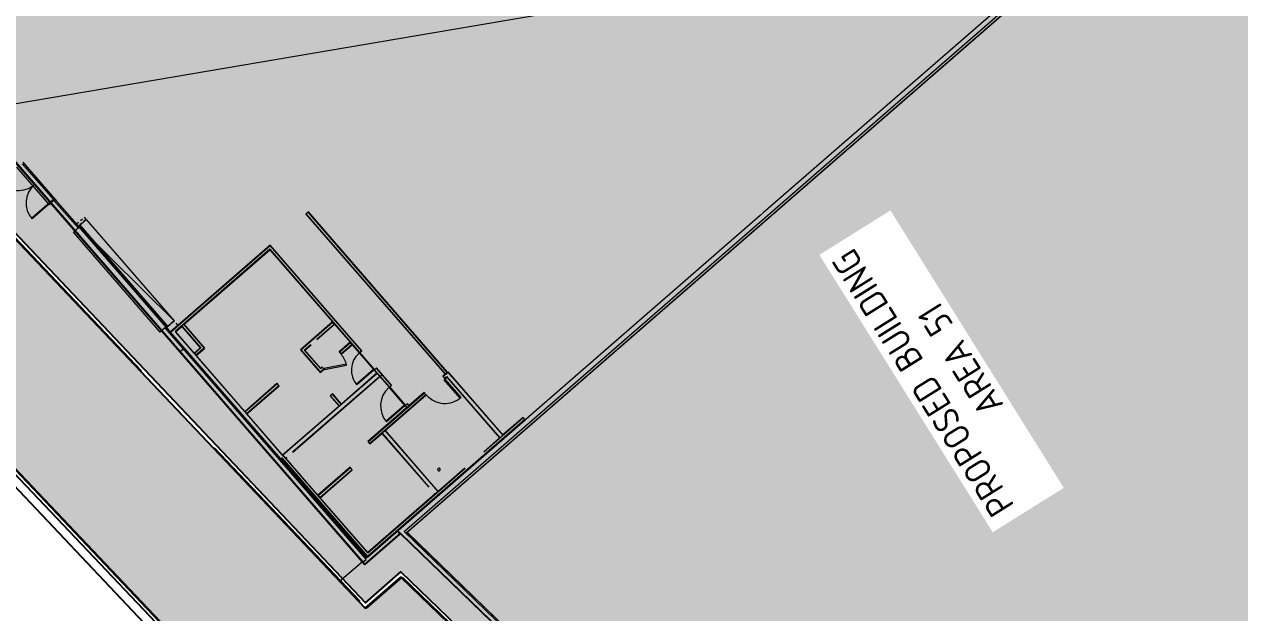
# Model space of a CAD drawing. Header units: metres. Extents: x 3 to 509016, y 4 to 6969473.
# Drawn here: x 507782.78 to 507828.73, y 6967159.34 to 6967181.57 of the extents above; entities that cross this region are included whole.
import ezdxf

# ---------------------------------------------------------------- set-up
doc = ezdxf.new("R2010")
doc.units = ezdxf.units.M
for name, pattern in [('Dash Small', [0.9, 0.3, -0.15, 0.3, -0.15]), ('ISO-DASHED', [12, 8, -4]), ('ISO-DATUM', [30, 25, -5])]:
    doc.linetypes.add(name, pattern=pattern)
doc.layers.add('_PROP-BDY', color=6, linetype='Continuous', plot=False)
doc.layers.add('A-DOOR', color=252, linetype='Continuous', lineweight=5, plot=False)
for name, color, linetype, lineweight in [('A-DOOR-FRAM', 252, 'Continuous', 5), ('A-FLOR', 252, 'Continuous', 5), ('A-WALL', 252, 'Continuous', 5), ('A-WALL-FNSH', 252, 'Continuous', 5), ('D_UG_PIPES', 252, 'EXIST_SWD', 0)]:
    doc.layers.add(name, color=color, linetype=linetype, lineweight=lineweight)
for name, color, linetype in [('C_ANNO_TEXT 5', 4, 'Continuous'), ('CIV_BUILDING FOOTPRINT', 252, 'ISO-DATUM'), ('HATCH_PAVEMENT_CARPARK', 254, 'Continuous'), ('KRB_BACK', 252, 'Continuous'), ('KRB_INV BARRIER [TYPE 1]', 2, 'ISO-DASHED'), ('KRB_LIP', 252, 'Continuous'), ('STRINGS LIP', 60, 'Continuous'), ('XREF', 7, 'Continuous')]:
    doc.layers.add(name, color=color, linetype=linetype)
doc.layers.add('C_HATCH_PR_BUILDING', color=7, linetype='Continuous', true_color=0xffffff)
doc.layers.add('HATCH_PAVEMENT_FOOTPATH', color=7, linetype='Continuous', true_color=0xffe8a3)
doc.styles.add('ISOCP', font='isocp.shx')
doc.styles.get("Standard").update_dxf_attribs({"font": 'ARIALN.TTF'})
doc.linetypes.add('EXIST_SWD', pattern='A,5,-2.5,5,-2,["SWD",Standard,S=2.5,R=0,X=0,Y=-1.25],-8,5,-2.5,5,-2.5', length=37.5)

# ---------------------------------------------------------------- blocks, each defined once
blk = doc.blocks.new('XD_HATCH')
at = {"layer": 'C_HATCH_PR_BUILDING'}
h = blk.add_hatch(color=256, dxfattribs=at)
h.dxf.hatch_style = 1
h.paths.add_polyline_path([(507766.711, 6967255.442), (507736.522, 6967229.203), (507736.707, 6967228.989), (507736.687, 6967228.971), (507782.566, 6967176.226), (507795.661, 6967161.161), (507797.004, 6967162.328), (507817.315, 6967142.708), (507816.19, 6967141.318), (507902.111, 6967071.732), (507911.801, 6967083.72), (507919.918, 6967093.76), (507927.265, 6967102.833), (507888.211, 6967134.462), (507891.102, 6967138.268), (507841.624, 6967217.742), (507824.766, 6967203.095), (507829.311, 6967190.607), (507825.752, 6967187.514), (507795.494, 6967222.404)])
at = {"layer": 'HATCH_PAVEMENT_CARPARK'}
h = blk.add_hatch(color=256, dxfattribs=at)
h.dxf.hatch_style = 1
edge = h.paths.add_edge_path()
edge.add_arc((507820.003, 6967266.085), 90.985, 212.49045, 214.43315, ccw=False)
edge.add_line((507743.26, 6967217.211), (507739.398, 6967223.586))
edge.add_line((507739.398, 6967223.586), (507735.794, 6967229.354))
edge.add_arc((507741.735, 6967233.063), 7.004, 130.4092, 211.9744, ccw=False)
edge.add_line((507737.195, 6967238.395), (507750.654, 6967250.094))
edge.add_line((507750.654, 6967250.094), (507741.05, 6967244.042))
edge.add_line((507741.05, 6967244.042), (507736.887, 6967241.488))
edge.add_line((507736.887, 6967241.488), (507736.596, 6967241.375))
edge.add_line((507736.596, 6967241.375), (507734.55, 6967240.12))
edge.add_line((507734.55, 6967240.12), (507731.321, 6967238.12))
edge.add_line((507731.321, 6967238.12), (507725.641, 6967234.654))
edge.add_line((507725.641, 6967234.654), (507731.043, 6967225.636))
edge.add_line((507731.043, 6967225.636), (507734.314, 6967220.406))
edge.add_line((507734.314, 6967220.406), (507740.71, 6967210.555))
edge.add_arc((507792.018, 6967243.469), 60.957, 212.67978, 223.00419)
edge.add_line((507747.44, 6967201.893), (507760.817, 6967187.542))
edge.add_line((507760.817, 6967187.542), (507809.449, 6967136.334))
edge.add_line((507809.449, 6967136.334), (507818.102, 6967127.228))
edge.add_line((507818.102, 6967127.228), (507823.852, 6967121.378))
edge.add_line((507823.852, 6967121.378), (507824.492, 6967120.745))
edge.add_arc((508006.447, 6967303.151), 257.643, 225.07103, 227.49079)
edge.add_line((507832.355, 6967113.225), (507846.232, 6967101.068))
edge.add_line((507846.232, 6967101.068), (507853.401, 6967095.287))
edge.add_line((507853.401, 6967095.287), (507861.259, 6967089.103))
edge.add_line((507861.259, 6967089.103), (507875.892, 6967078.04))
edge.add_line((507875.892, 6967078.04), (507894.996, 6967066.105))
edge.add_line((507894.996, 6967066.105), (507898.306, 6967064.422))
edge.add_arc((507903.258, 6967076.442), 13, 247.607, 320.5781)
edge.add_line((507913.301, 6967068.186), (507923.209, 6967080.381))
edge.add_line((507923.209, 6967080.381), (507928.884, 6967087.367))
edge.add_line((507928.884, 6967087.367), (507934.503, 6967094.285))
edge.add_arc((507925.6, 6967101.304), 11.338, 321.7466, 356.9562)
edge.add_arc((507925.051, 6967101.301), 11.886, 357.1121, 390.6511)
edge.add_line((507935.276, 6967107.361), (507928.355, 6967118.419))
edge.add_arc((507932.593, 6967121.072), 5, 172.2504, 212.042, ccw=False)
edge.add_line((507927.638, 6967121.746), (507927.905, 6967123.707))
edge.add_line((507927.905, 6967123.707), (507927.905, 6967123.707))
edge.add_line((507927.905, 6967123.707), (507928.222, 6967126.036))
edge.add_line((507928.222, 6967126.036), (507922.15, 6967126.731))
edge.add_line((507922.15, 6967126.731), (507921.982, 6967124.77))
edge.add_line((507921.982, 6967124.77), (507922.008, 6967120.889))
edge.add_arc((507933.653, 6967120.754), 11.645, 179.3346, 190.5058)
edge.add_arc((507935.181, 6967121.115), 13.214, 190.8395, 200.6804)
edge.add_arc((507934.907, 6967121.234), 13.001, 201.5983, 211.6011)
edge.add_line((507923.833, 6967114.422), (507928.422, 6967107.084))
edge.add_arc((507919.474, 6967101.5), 10.548, 18.5241, 31.9651, ccw=False)
edge.add_line((507929.475, 6967104.851), (507929.787, 6967103.654))
edge.add_line((507929.787, 6967103.654), (507929.949, 6967102.428))
edge.add_arc((507919.973, 6967101.735), 10, -10.2075, 3.9733, ccw=False)
edge.add_arc((507921.309, 6967101.319), 8.612, 334.462, 350.9422, ccw=False)
edge.add_line((507929.08, 6967097.606), (507928.501, 6967096.513))
edge.add_line((507928.501, 6967096.513), (507927.791, 6967095.501))
edge.add_line((507927.791, 6967095.501), (507924.256, 6967091.166))
edge.add_line((507924.256, 6967091.166), (507918.568, 6967084.191))
edge.add_line((507918.568, 6967084.191), (507911.58, 6967075.614))
edge.add_line((507911.58, 6967075.614), (507910.645, 6967074.541))
edge.add_line((507910.645, 6967074.541), (507910.131, 6967074.048))
edge.add_line((507910.131, 6967074.048), (507909.863, 6967073.813))
edge.add_line((507909.863, 6967073.813), (507909.587, 6967073.587))
edge.add_line((507909.587, 6967073.587), (507909.304, 6967073.367))
edge.add_line((507909.304, 6967073.367), (507909.013, 6967073.157))
edge.add_line((507909.013, 6967073.157), (507908.416, 6967072.764))
edge.add_line((507908.416, 6967072.764), (507907.795, 6967072.408))
edge.add_line((507907.795, 6967072.408), (507907.154, 6967072.091))
edge.add_line((507907.154, 6967072.091), (507906.825, 6967071.948))
edge.add_line((507906.825, 6967071.948), (507906.493, 6967071.814))
edge.add_line((507906.493, 6967071.814), (507905.816, 6967071.577))
edge.add_line((507905.816, 6967071.577), (507905.127, 6967071.382))
edge.add_line((507905.127, 6967071.382), (507904.429, 6967071.208))
edge.add_line((507904.429, 6967071.208), (507903.012, 6967071.034))
edge.add_line((507903.012, 6967071.034), (507901.581, 6967071.056))
edge.add_line((507901.581, 6967071.056), (507900.489, 6967071.127))
edge.add_line((507900.489, 6967071.127), (507899.41, 6967071.292))
edge.add_line((507899.41, 6967071.292), (507898.989, 6967071.383))
edge.add_line((507898.989, 6967071.383), (507898.134, 6967071.614))
edge.add_line((507898.134, 6967071.614), (507897.297, 6967071.904))
edge.add_line((507897.297, 6967071.904), (507895.368, 6967072.947))
edge.add_line((507895.368, 6967072.947), (507879.298, 6967082.987))
edge.add_line((507879.298, 6967082.987), (507866.995, 6967092.289))
edge.add_line((507866.995, 6967092.289), (507856.54, 6967100.453))
edge.add_line((507856.54, 6967100.453), (507836.168, 6967117.777))
edge.add_line((507836.168, 6967117.777), (507828.863, 6967124.875))
edge.add_line((507828.863, 6967124.875), (507821.037, 6967132.845))
edge.add_line((507821.037, 6967132.845), (507813.741, 6967140.457))
edge.add_line((507813.741, 6967140.457), (507815.658, 6967142.761))
edge.add_line((507815.658, 6967142.761), (507797.065, 6967160.683))
edge.add_line((507797.065, 6967160.683), (507795.715, 6967159.508))
edge.add_line((507795.715, 6967159.508), (507754.472, 6967202.936))
edge.add_line((507754.472, 6967202.936), (507751.459, 6967206.268))
edge.add_arc((507819.868, 6967266.093), 90.877, 214.4857, 221.17028, ccw=False)
at = {"layer": 'HATCH_PAVEMENT_FOOTPATH'}
h = blk.add_hatch(color=256, dxfattribs=at)
h.dxf.hatch_style = 1
h.paths.add_polyline_path([(507816.19, 6967141.318), (507817.315, 6967142.708), (507797.004, 6967162.328), (507795.661, 6967161.161), (507782.566, 6967176.226), (507736.687, 6967228.971), (507736.707, 6967228.989), (507736.521, 6967229.201), (507736.245, 6967228.918), (507736.554, 6967228.404), (507736.811, 6967227.975), (507737.068, 6967227.546), (507737.326, 6967227.118), (507737.583, 6967226.689), (507737.846, 6967226.25), (507738.098, 6967225.832), (507738.355, 6967225.403), (507738.613, 6967224.974), (507738.87, 6967224.546), (507739.128, 6967224.117), (507739.435, 6967223.606), (507739.647, 6967223.266), (507739.913, 6967222.842), (507740.178, 6967222.419), (507740.444, 6967221.995), (507740.709, 6967221.571), (507740.974, 6967221.147), (507741.24, 6967220.723), (507741.411, 6967220.45), (507741.505, 6967220.3), (507741.77, 6967219.876), (507742.035, 6967219.452), (507742.301, 6967219.028), (507742.566, 6967218.604), (507742.831, 6967218.18), (507743.096, 6967217.756), (507743.387, 6967217.291), (507743.629, 6967216.913), (507743.901, 6967216.494), (507744.224, 6967216), (507744.45, 6967215.66), (507744.728, 6967215.246), (507745.084, 6967214.723), (507745.292, 6967214.422), (507745.577, 6967214.012), (507745.865, 6967213.604), (507746.155, 6967213.198), (507746.447, 6967212.793), (507746.741, 6967212.39), (507747.038, 6967211.989), (507747.337, 6967211.589), (507747.638, 6967211.19), (507747.941, 6967210.794), (507748.246, 6967210.399), (507748.554, 6967210.006), (507748.863, 6967209.614), (507749.175, 6967209.224), (507749.489, 6967208.836), (507749.805, 6967208.45), (507750.123, 6967208.065), (507750.444, 6967207.683), (507750.766, 6967207.301), (507751.091, 6967206.922), (507751.417, 6967206.545), (507751.571, 6967206.368), (507751.748, 6967206.173), (507752.418, 6967205.431), (507753.089, 6967204.689), (507753.759, 6967203.947), (507754.582, 6967203.038), (507755.112, 6967202.479), (507755.8, 6967201.754), (507756.489, 6967201.029), (507757.178, 6967200.304), (507757.866, 6967199.579), (507758.555, 6967198.854), (507758.732, 6967198.667), (507759.244, 6967198.129), (507759.932, 6967197.404), (507760.621, 6967196.679), (507761.31, 6967195.953), (507761.998, 6967195.228), (507762.687, 6967194.503), (507763.375, 6967193.778), (507764.064, 6967193.053), (507764.753, 6967192.328), (507765.276, 6967191.777), (507765.441, 6967191.603), (507766.13, 6967190.878), (507766.819, 6967190.153), (507767.507, 6967189.428), (507768.196, 6967188.702), (507768.885, 6967187.977), (507769.573, 6967187.252), (507770.262, 6967186.527), (507770.951, 6967185.802), (507771.639, 6967185.077), (507772.328, 6967184.352), (507773.016, 6967183.627), (507773.705, 6967182.902), (507774.394, 6967182.176), (507775.082, 6967181.451), (507775.771, 6967180.726), (507776.46, 6967180.001), (507777.148, 6967179.276), (507777.837, 6967178.551), (507778.526, 6967177.826), (507779.214, 6967177.101), (507779.903, 6967176.376), (507780.591, 6967175.651), (507781.28, 6967174.925), (507781.969, 6967174.2), (507782.657, 6967173.475), (507783.346, 6967172.75), (507784.035, 6967172.025), (507784.723, 6967171.3), (507785.412, 6967170.575), (507786.101, 6967169.85), (507786.789, 6967169.125), (507787.478, 6967168.399), (507788.166, 6967167.674), (507788.855, 6967166.949), (507789.544, 6967166.224), (507790.232, 6967165.499), (507790.921, 6967164.774), (507791.61, 6967164.049), (507792.298, 6967163.324), (507792.987, 6967162.599), (507793.676, 6967161.874), (507794.364, 6967161.148), (507795.053, 6967160.423), (507795.725, 6967159.716), (507796.281, 6967160.199), (507797.07, 6967160.886), (507797.235, 6967160.727), (507797.955, 6967160.033), (507798.675, 6967159.339), (507799.395, 6967158.645), (507800.115, 6967157.951), (507800.835, 6967157.257), (507801.555, 6967156.563), (507802.275, 6967155.869), (507802.995, 6967155.175), (507803.715, 6967154.481), (507804.435, 6967153.787), (507805.155, 6967153.093), (507805.875, 6967152.399), (507806.595, 6967151.705), (507807.315, 6967151.011), (507808.035, 6967150.317), (507808.755, 6967149.623), (507809.475, 6967148.929), (507810.195, 6967148.235), (507810.915, 6967147.541), (507811.635, 6967146.847), (507812.355, 6967146.153), (507813.074, 6967145.459), (507813.794, 6967144.765), (507814.514, 6967144.071), (507815.234, 6967143.377), (507815.861, 6967142.774), (507815.606, 6967142.459), (507814.977, 6967141.681), (507814.348, 6967140.904), (507813.941, 6967140.466), (507814.091, 6967140.308), (507816.88, 6967137.44), (507817.569, 6967136.715), (507818.257, 6967135.99), (507818.946, 6967135.265), (507819.635, 6967134.54), (507820.323, 6967133.815), (507821.145, 6967132.95), (507821.708, 6967132.376), (507822.409, 6967131.662), (507823.11, 6967130.949), (507823.81, 6967130.235), (507824.511, 6967129.521), (507825.211, 6967128.808), (507825.912, 6967128.094), (507826.613, 6967127.381), (507827.313, 6967126.667), (507828.014, 6967125.954), (507828.714, 6967125.24), (507828.968, 6967124.982), (507829.423, 6967124.54), (507830.14, 6967123.843), (507830.858, 6967123.146), (507831.575, 6967122.449), (507832.292, 6967121.752), (507833.009, 6967121.055), (507833.726, 6967120.358), (507834.444, 6967119.662), (507835.161, 6967118.965), (507835.878, 6967118.268), (507836.269, 6967117.888), (507836.608, 6967117.6), (507837.37, 6967116.952), (507838.132, 6967116.304), (507838.893, 6967115.656), (507839.655, 6967115.009), (507840.417, 6967114.361), (507841.179, 6967113.713), (507841.941, 6967113.065), (507842.702, 6967112.417), (507843.464, 6967111.77), (507844.226, 6967111.122), (507844.988, 6967110.474), (507845.75, 6967109.826), (507846.511, 6967109.178), (507847.273, 6967108.531), (507848.035, 6967107.883), (507848.797, 6967107.235), (507849.559, 6967106.587), (507850.32, 6967105.939), (507851.082, 6967105.291), (507851.844, 6967104.644), (507852.606, 6967103.996), (507853.368, 6967103.348), (507854.129, 6967102.7), (507854.891, 6967102.052), (507855.653, 6967101.405), (507856.415, 6967100.757), (507856.635, 6967100.57), (507857.19, 6967100.136), (507857.979, 6967099.52), (507858.767, 6967098.905), (507859.555, 6967098.289), (507860.343, 6967097.674), (507861.131, 6967097.058), (507861.919, 6967096.443), (507862.707, 6967095.827), (507863.496, 6967095.212), (507864.284, 6967094.596), (507865.072, 6967093.981), (507865.86, 6967093.365), (507866.648, 6967092.75), (507867.086, 6967092.408), (507867.439, 6967092.141), (507868.236, 6967091.538), (507869.034, 6967090.935), (507869.832, 6967090.332), (507870.629, 6967089.729), (507871.427, 6967089.126), (507872.225, 6967088.523), (507873.022, 6967087.92), (507873.82, 6967087.317), (507874.618, 6967086.714), (507875.416, 6967086.111), (507876.213, 6967085.508), (507877.011, 6967084.905), (507877.809, 6967084.301), (507878.606, 6967083.698), (507879.394, 6967083.104), (507880.242, 6967082.574), (507881.09, 6967082.045), (507881.938, 6967081.515), (507882.786, 6967080.985), (507883.634, 6967080.455), (507884.482, 6967079.925), (507885.331, 6967079.395), (507886.179, 6967078.865), (507887.027, 6967078.335), (507887.875, 6967077.806), (507888.723, 6967077.276), (507889.571, 6967076.746), (507890.419, 6967076.216), (507890.786, 6967075.987), (507891.267, 6967075.686), (507892.115, 6967075.156), (507892.963, 6967074.626), (507893.811, 6967074.097), (507894.659, 6967073.567), (507895.507, 6967073.037), (507895.932, 6967072.787), (507896.368, 6967072.553), (507896.812, 6967072.337), (507897.264, 6967072.139), (507897.724, 6967071.959), (507898.191, 6967071.798), (507898.393, 6967071.735), (507898.664, 6967071.655), (507899.143, 6967071.532), (507899.625, 6967071.428), (507900.112, 6967071.343), (507900.602, 6967071.277), (507901.094, 6967071.232), (507901.587, 6967071.206), (507902.081, 6967071.2), (507902.575, 6967071.213), (507903.067, 6967071.247), (507903.173, 6967071.258), (507902.299, 6967071.964), (507902.111, 6967071.732)])
blk = doc.blocks.new('25027_BNP_Skygate Play-Sheet - 000101 - SITE PLAN')
at = {"layer": '_PROP-BDY'}
blk.add_line((-2260611, 4059444), (-2388364, 4033725), dxfattribs=at)
at = {"layer": 'A-DOOR'}
for p, q in [((-2308406, 4042261), (-2308366, 4042267)), ((-2308262, 4041352), (-2308406, 4042261)), ((-2308366, 4042267), (-2308222, 4041358)), ((-2308222, 4041358), (-2308262, 4041352)), ((-2314578, 4040120), (-2309571, 4040913)), ((-2309571, 4040913), (-2314578, 4040120)), ((-2314575, 4040100), (-2309568, 4040893)), ((-2314519, 4039746), (-2309571, 4040913)), ((-2309571, 4040913), (-2309512, 4040539)), ((-2309568, 4040893), (-2309571, 4040913)), ((-2309512, 4040539), (-2314519, 4039746)), ((-2314519, 4039746), (-2314578, 4040120)), ((-2314578, 4040120), (-2314575, 4040100)), ((-2319080, 4035902), (-2319385, 4035109)), ((-2319347, 4035095), (-2319043, 4035888)), ((-2319043, 4035888), (-2319080, 4035902)), ((-2322008, 4034963), (-2321969, 4034969)), ((-2321864, 4034054), (-2322008, 4034963)), ((-2321969, 4034969), (-2321825, 4034060)), ((-2320230, 4035173), (-2320191, 4035180)), ((-2320097, 4034334), (-2320230, 4035173)), ((-2320191, 4035180), (-2320058, 4034340)), ((-2319385, 4035109), (-2319347, 4035095)), ((-2320058, 4034340), (-2320097, 4034334)), ((-2321825, 4034060), (-2321864, 4034054)), ((-2322720, 4032125), (-2321811, 4032269)), ((-2322714, 4032086), (-2322720, 4032125)), ((-2321805, 4032230), (-2322714, 4032086)), ((-2321811, 4032269), (-2321805, 4032230))]:
    blk.add_line(p, q, dxfattribs=at)
at = {"layer": 'A-DOOR', "linetype": 'Dash Small'}
for p, q in [((-2309562, 4040919), (-2309453, 4040936)), ((-2309503, 4040546), (-2309562, 4040919)), ((-2309453, 4040936), (-2309394, 4040563)), ((-2309394, 4040563), (-2309503, 4040546)), ((-2314589, 4040123), (-2314792, 4040091)), ((-2314792, 4040091), (-2314732, 4039718)), ((-2314530, 4039750), (-2314589, 4040123)), ((-2314732, 4039718), (-2314530, 4039750))]:
    blk.add_line(p, q, dxfattribs=at)
at = {"layer": 'A-DOOR'}
for centre, radius, start, end in [((-2308262, 4041352), 920, 9.0003, 99.0003), ((-2306442, 4041640), 920, 99.0003, 189.0003), ((-2321864, 4034054), 920, 9.0003, 99.0003), ((-2320097, 4034334), 850, 9.0003, 99.0003), ((-2319080, 4035902), 850, 249.0003, 279.0003), ((-2321805, 4032230), 920, 99.0003, 189.0003)]:
    blk.add_arc(centre, radius, start, end, dxfattribs=at)
at = {"layer": 'A-DOOR-FRAM'}
for p, q in [((-2308264, 4041352), (-2308284, 4041348)), ((-2308284, 4041348), (-2308264, 4041352)), ((-2308284, 4041348), (-2308281, 4041335)), ((-2308281, 4041335), (-2308284, 4041348)), ((-2308281, 4041347), (-2308265, 4041349)), ((-2308265, 4041349), (-2308281, 4041347)), ((-2308280, 4041337), (-2308281, 4041347)), ((-2308281, 4041347), (-2308280, 4041337)), ((-2308281, 4041335), (-2308267, 4041337)), ((-2308267, 4041337), (-2308281, 4041335)), ((-2308267, 4041339), (-2308280, 4041337)), ((-2308280, 4041337), (-2308267, 4041339)), ((-2308267, 4041337), (-2308267, 4041339)), ((-2308267, 4041339), (-2308267, 4041337)), ((-2308265, 4041349), (-2308259, 4041309)), ((-2308259, 4041309), (-2308265, 4041349)), ((-2308257, 4041311), (-2308264, 4041352)), ((-2308264, 4041352), (-2308257, 4041311)), ((-2308259, 4041309), (-2308234, 4041313)), ((-2308234, 4041313), (-2308259, 4041309)), ((-2308233, 4041315), (-2308257, 4041311)), ((-2308257, 4041311), (-2308233, 4041315)), ((-2308234, 4041313), (-2308210, 4041162)), ((-2308208, 4041160), (-2308233, 4041315)), ((-2309562, 4040919), (-2309606, 4040912)), ((-2309606, 4040910), (-2309565, 4040917)), ((-2309565, 4040917), (-2309606, 4040910)), ((-2309606, 4040912), (-2309606, 4040910)), ((-2309606, 4040910), (-2309606, 4040912)), ((-2309561, 4040891), (-2309602, 4040885)), ((-2309602, 4040885), (-2309561, 4040891)), ((-2309602, 4040883), (-2309557, 4040890)), ((-2309557, 4040890), (-2309602, 4040883)), ((-2309602, 4040885), (-2309602, 4040883)), ((-2309602, 4040883), (-2309602, 4040885)), ((-2309565, 4040917), (-2309561, 4040891)), ((-2309561, 4040891), (-2309565, 4040917)), ((-2309557, 4040890), (-2309562, 4040919)), ((-2309562, 4040919), (-2309557, 4040890)), ((-2308234, 4041129), (-2308248, 4041126)), ((-2308248, 4041126), (-2308234, 4041129)), ((-2308248, 4041126), (-2308246, 4041112)), ((-2308246, 4041112), (-2308248, 4041126)), ((-2308246, 4041125), (-2308233, 4041127)), ((-2308233, 4041127), (-2308246, 4041125)), ((-2308244, 4041115), (-2308246, 4041125)), ((-2308246, 4041125), (-2308244, 4041115)), ((-2308246, 4041112), (-2308226, 4041116)), ((-2308226, 4041116), (-2308246, 4041112)), ((-2308229, 4041117), (-2308244, 4041115)), ((-2308244, 4041115), (-2308229, 4041117)), ((-2308210, 4041162), (-2308235, 4041158)), ((-2308235, 4041158), (-2308210, 4041162)), ((-2308235, 4041158), (-2308229, 4041117)), ((-2308229, 4041117), (-2308235, 4041158)), ((-2308233, 4041127), (-2308234, 4041129)), ((-2308234, 4041129), (-2308233, 4041127)), ((-2308233, 4041156), (-2308208, 4041160)), ((-2308208, 4041160), (-2308233, 4041156)), ((-2308226, 4041116), (-2308233, 4041156)), ((-2308233, 4041156), (-2308226, 4041116)), ((-2314545, 4040130), (-2314589, 4040123)), ((-2314589, 4040123), (-2314584, 4040093)), ((-2314584, 4040093), (-2314589, 4040123)), ((-2314585, 4040122), (-2314544, 4040128)), ((-2314544, 4040128), (-2314585, 4040122)), ((-2314581, 4040096), (-2314585, 4040122)), ((-2314585, 4040122), (-2314581, 4040096)), ((-2314584, 4040093), (-2314540, 4040100)), ((-2314540, 4040100), (-2314584, 4040093)), ((-2314540, 4040102), (-2314581, 4040096)), ((-2314581, 4040096), (-2314540, 4040102)), ((-2314544, 4040128), (-2314545, 4040130)), ((-2314545, 4040130), (-2314544, 4040128)), ((-2314540, 4040100), (-2314540, 4040102)), ((-2314540, 4040102), (-2314540, 4040100))]:
    blk.add_line(p, q, dxfattribs=at)
at = {"layer": 'A-FLOR'}
for p, q in [((-2345362, 4041875), (-2283958, 4054368)), ((-2302885, 4044394), (-2326174, 4039656)), ((-2327547, 4039377), (-2326174, 4039656)), ((-2327547, 4039377), (-2327267, 4037610)), ((-2326174, 4039656), (-2325995, 4038528)), ((-2326174, 4039656), (-2325995, 4038528)), ((-2320990, 4038944), (-2320982, 4038945)), ((-2327267, 4037610), (-2352320, 4031349)), ((-2325472, 4035958), (-2325471, 4035952)), ((-2325455, 4035853), (-2325454, 4035847))]:
    blk.add_line(p, q, dxfattribs=at)
for start, end in [(0, 180), (180, 0)]:
    blk.add_arc((-2324584, 4034236), 50, start, end, dxfattribs=at)
at = {"layer": 'A-WALL'}
for p, q in [((-2308304, 4041414), (-2306441, 4041709)), ((-2314601, 4040416), (-2309662, 4041199)), ((-2314577, 4040336), (-2306428, 4041627)), ((-2309662, 4041199), (-2309649, 4041117)), ((-2308248, 4041187), (-2309615, 4040970)), ((-2308291, 4041332), (-2308304, 4041414)), ((-2308240, 4041138), (-2308271, 4041335)), ((-2308215, 4041192), (-2308248, 4041187)), ((-2306396, 4041421), (-2308239, 4041129)), ((-2306439, 4041474), (-2308213, 4041193)), ((-2309606, 4040912), (-2314545, 4040130)), ((-2309596, 4040847), (-2314534, 4040065)), ((-2309649, 4041117), (-2309639, 4041119)), ((-2309639, 4041119), (-2309608, 4040921)), ((-2308240, 4041138), (-2309608, 4040921)), ((-2309602, 4040887), (-2309596, 4040847)), ((-2314577, 4040336), (-2315607, 4040173)), ((-2314588, 4040335), (-2314601, 4040416)), ((-2314546, 4040139), (-2314577, 4040336)), ((-2315642, 4040168), (-2326012, 4038525)), ((-2314554, 4040188), (-2325972, 4038380)), ((-2314546, 4040139), (-2325964, 4038330)), ((-2314800, 4040107), (-2321072, 4039113)), ((-2314814, 4040095), (-2321071, 4039104)), ((-2314879, 4039933), (-2321047, 4038956)), ((-2315954, 4039754), (-2314892, 4039922)), ((-2315642, 4040168), (-2315607, 4040173)), ((-2315630, 4040160), (-2315642, 4040168)), ((-2315608, 4040021), (-2315630, 4040160)), ((-2315607, 4040173), (-2315615, 4040162)), ((-2315615, 4040162), (-2315593, 4040024)), ((-2314892, 4039922), (-2314844, 4039616)), ((-2314137, 4035248), (-2314879, 4039933)), ((-2314034, 4035173), (-2314814, 4040095)), ((-2314017, 4035160), (-2314800, 4040107)), ((-2314534, 4040065), (-2314541, 4040105)), ((-2318830, 4039298), (-2316072, 4039735)), ((-2316072, 4039735), (-2316005, 4039310)), ((-2315969, 4039752), (-2316058, 4039737)), ((-2315993, 4039328), (-2316058, 4039737)), ((-2316005, 4039310), (-2314825, 4039497)), ((-2314827, 4039512), (-2315993, 4039328)), ((-2315918, 4039431), (-2315969, 4039752)), ((-2315905, 4039448), (-2315954, 4039754)), ((-2314842, 4039601), (-2315918, 4039431)), ((-2314844, 4039616), (-2315905, 4039448)), ((-2314827, 4039512), (-2314842, 4039601)), ((-2314825, 4039497), (-2314154, 4035260)), ((-2321063, 4039054), (-2325956, 4038279)), ((-2321060, 4039039), (-2325938, 4038267)), ((-2321046, 4038950), (-2325835, 4038192)), ((-2322988, 4038628), (-2321156, 4038918)), ((-2321156, 4038918), (-2321149, 4038871)), ((-2321044, 4038936), (-2321148, 4038919)), ((-2321140, 4038873), (-2321148, 4038919)), ((-2321072, 4039113), (-2321060, 4039039)), ((-2321060, 4039039), (-2321063, 4039054)), ((-2321046, 4038950), (-2321047, 4038956)), ((-2321001, 4038954), (-2321046, 4038947)), ((-2321044, 4038936), (-2321046, 4038947)), ((-2320263, 4034293), (-2321001, 4038954)), ((-2320992, 4038956), (-2318949, 4039280)), ((-2320551, 4036167), (-2320992, 4038956)), ((-2318949, 4039280), (-2318696, 4037681)), ((-2318845, 4039296), (-2318934, 4039282)), ((-2318934, 4039282), (-2318681, 4037683)), ((-2318845, 4039296), (-2318592, 4037697)), ((-2318577, 4037700), (-2318830, 4039298)), ((-2326047, 4038520), (-2326143, 4038504)), ((-2326143, 4038504), (-2325870, 4036781)), ((-2326035, 4038511), (-2326047, 4038520)), ((-2326014, 4038373), (-2326035, 4038511)), ((-2326012, 4038525), (-2326021, 4038514)), ((-2326021, 4038514), (-2325999, 4038375)), ((-2325818, 4038179), (-2323107, 4038609)), ((-2323107, 4038609), (-2322854, 4037017)), ((-2323003, 4038625), (-2323092, 4038611)), ((-2323092, 4038611), (-2322840, 4037019)), ((-2323003, 4038625), (-2322751, 4037033)), ((-2322736, 4037035), (-2322988, 4038628)), ((-2321102, 4038575), (-2320401, 4034149)), ((-2320411, 4034269), (-2321093, 4038576)), ((-2325999, 4038375), (-2326014, 4038373)), ((-2325722, 4036805), (-2325972, 4038380)), ((-2325956, 4038279), (-2324720, 4030476)), ((-2324705, 4030479), (-2325938, 4038267)), ((-2325072, 4033371), (-2325835, 4038192)), ((-2325293, 4034863), (-2325818, 4038179)), ((-2318696, 4037681), (-2318577, 4037700)), ((-2325719, 4036783), (-2331113, 4035439)), ((-2331077, 4035293), (-2325866, 4036592)), ((-2325870, 4036781), (-2325722, 4036805)), ((-2325866, 4036592), (-2319907, 3998974)), ((-2322878, 4018848), (-2325719, 4036783)), ((-2322854, 4037017), (-2322736, 4037035)), ((-2331065, 4035244), (-2325957, 4036518)), ((-2325965, 4036567), (-2325956, 4036509)), ((-2325953, 4036570), (-2319996, 3998960)), ((-2320051, 4036246), (-2320551, 4036167)), ((-2320548, 4036152), (-2320048, 4036231)), ((-2320548, 4036152), (-2320534, 4036063)), ((-2320534, 4036063), (-2320034, 4036142)), ((-2320532, 4036048), (-2320032, 4036127)), ((-2320032, 4036127), (-2320051, 4036246)), ((-2317970, 4036279), (-2319096, 4036101)), ((-2317983, 4036262), (-2319079, 4036088)), ((-2318058, 4036159), (-2318976, 4036013)), ((-2318959, 4036001), (-2318070, 4036142)), ((-2318070, 4036142), (-2318022, 4035837)), ((-2318058, 4036159), (-2318007, 4035839)), ((-2317983, 4036262), (-2317734, 4034693)), ((-2317720, 4034695), (-2317970, 4036279)), ((-2322258, 4035951), (-2322376, 4035932)), ((-2322376, 4035932), (-2322282, 4035339)), ((-2322362, 4035935), (-2321920, 4033147)), ((-2322273, 4035949), (-2321831, 4033161)), ((-2321953, 4034025), (-2322258, 4035951)), ((-2320254, 4034294), (-2320532, 4036048)), ((-2319096, 4036101), (-2319066, 4035909)), ((-2319079, 4036088), (-2319051, 4035911)), ((-2319066, 4035909), (-2318947, 4035927)), ((-2318976, 4036013), (-2318962, 4035925)), ((-2318947, 4035927), (-2318959, 4036001)), ((-2322281, 4035331), (-2324951, 4034908)), ((-2322282, 4035339), (-2324932, 4034920)), ((-2322258, 4035182), (-2322281, 4035331)), ((-2314137, 4035248), (-2319249, 4034438)), ((-2317975, 4035541), (-2317838, 4034677)), ((-2317960, 4035543), (-2317823, 4034679)), ((-2314154, 4035260), (-2317720, 4034695)), ((-2325268, 4034867), (-2325293, 4034863)), ((-2325247, 4034861), (-2325292, 4034854)), ((-2325292, 4034854), (-2325268, 4034706)), ((-2322258, 4035182), (-2325268, 4034706)), ((-2325267, 4034697), (-2322256, 4035174)), ((-2322256, 4035174), (-2321935, 4033145)), ((-2314034, 4035173), (-2319235, 4034349)), ((-2319233, 4034334), (-2314017, 4035160)), ((-2318813, 4035080), (-2318932, 4035061)), ((-2318932, 4035061), (-2318846, 4034517)), ((-2318917, 4035064), (-2318831, 4034519)), ((-2318828, 4035078), (-2318742, 4034533)), ((-2318727, 4034536), (-2318813, 4035080)), ((-2325057, 4033373), (-2325267, 4034697)), ((-2320097, 4034304), (-2320947, 4034169)), ((-2320411, 4034269), (-2320263, 4034293)), ((-2320099, 4034319), (-2320254, 4034294)), ((-2320208, 4034296), (-2320202, 4034297)), ((-2320080, 4034200), (-2320099, 4034319)), ((-2320098, 4034314), (-2319251, 4034448)), ((-2319249, 4034438), (-2320097, 4034304)), ((-2318846, 4034517), (-2319251, 4034453)), ((-2319251, 4034453), (-2319233, 4034334)), ((-2318831, 4034519), (-2318742, 4034533)), ((-2317838, 4034677), (-2318727, 4034536)), ((-2317823, 4034679), (-2317734, 4034693)), ((-2321866, 4034039), (-2321953, 4034025)), ((-2321864, 4034024), (-2321950, 4034010)), ((-2321950, 4034010), (-2321936, 4033921)), ((-2321849, 4033935), (-2321936, 4033921)), ((-2321934, 4033906), (-2321847, 4033920)), ((-2321816, 4033164), (-2321934, 4033906)), ((-2321866, 4034039), (-2320949, 4034184)), ((-2321847, 4033920), (-2321866, 4034039)), ((-2320947, 4034169), (-2321864, 4034024)), ((-2320420, 4034268), (-2320949, 4034184)), ((-2320949, 4034184), (-2320931, 4034065)), ((-2320082, 4034215), (-2320933, 4034080)), ((-2320931, 4034065), (-2320080, 4034200)), ((-2313735, 4033383), (-2321652, 4032129)), ((-2321650, 4032114), (-2313733, 4033368)), ((-2313716, 4033264), (-2313735, 4033383)), ((-2321935, 4033145), (-2321816, 4033164)), ((-2321636, 4032025), (-2313719, 4033279)), ((-2321634, 4032010), (-2313716, 4033264)), ((-2324616, 4030493), (-2324925, 4032441)), ((-2324785, 4031657), (-2324910, 4032444)), ((-2321775, 4032133), (-2324785, 4031657)), ((-2321758, 4032127), (-2324784, 4031648)), ((-2321646, 4031993), (-2324760, 4031500)), ((-2321671, 4032247), (-2321790, 4032228)), ((-2321790, 4032228), (-2321775, 4032133)), ((-2321775, 4032231), (-2321758, 4032127)), ((-2321686, 4032245), (-2321646, 4031993)), ((-2321652, 4032129), (-2321671, 4032247)), ((-2321650, 4032114), (-2321636, 4032025)), ((-2321630, 4031986), (-2321634, 4032010)), ((-2324784, 4031648), (-2324760, 4031500)), ((-2324759, 4031491), (-2321630, 4031986)), ((-2324601, 4030495), (-2324759, 4031491)), ((-2324720, 4030476), (-2324601, 4030495)), ((-2322855, 4018705), (-2322877, 4018843)), ((-2319761, 3999169), (-2322854, 4018700))]:
    blk.add_line(p, q, dxfattribs=at)
at = {"layer": 'A-WALL-FNSH'}
for p, q in [((-2309608, 4040921), (-2309606, 4040912)), ((-2309606, 4040912), (-2308239, 4041129)), ((-2308239, 4041129), (-2308240, 4041138)), ((-2325962, 4038322), (-2314545, 4040130)), ((-2314545, 4040130), (-2314546, 4040139)), ((-2331063, 4035236), (-2325956, 4036509)), ((-2325956, 4036509), (-2320008, 3998958))]:
    blk.add_line(p, q, dxfattribs=at)
blk = doc.blocks.new('XE_ARCH')
at = {"xscale": 0.001, "yscale": 0.001, "zscale": 0.001, "rotation": 121.996}
blk.add_blockref('25027_BNP_Skygate Play-Sheet - 000101 - SITE PLAN', (509988.126, 6971273.77), dxfattribs=at)
blk = doc.blocks.new('XE_LOT BOUNDARY')
at = {"layer": '_PROP-BDY'}
blk.add_line((507743.179, 6967205.643), (507832.682, 6967110.924), dxfattribs=at)
blk = doc.blocks.new('XE_SURVEY')
at = {"layer": 'D_UG_PIPES', "flags": 128}
blk.add_lwpolyline([(507737.892, 6967197.608), (507744.682, 6967190.057), (507750.401, 6967182.584), (507757.98, 6967174.424), (507884.183, 6967195.86), (507889.389, 6967187.536), (507894.379, 6967179.773), (507899.818, 6967170.702), (507905.427, 6967161.771), (507910.655, 6967153.582), (507912.402, 6967150.565), (507914.933, 6967149.739), (507917.345, 6967151.31), (507935.804, 6967113.256), (507934.121, 6967111.818), (507934.008, 6967109.306), (507939.529, 6967100.787), (507944.852, 6967091.934), (507946.38, 6967087.343), (507942.682, 6967080.322), (507940.877, 6967073.658)], dxfattribs=at)
blk = doc.blocks.new('XD_DESIGN_1')
at = {"layer": 'CIV_BUILDING FOOTPRINT'}
blk.add_lwpolyline([(507766.713, 6967255.443), (507736.521, 6967229.201), (507795.661, 6967161.161), (507797.005, 6967162.329), (507817.315, 6967142.708), (507816.19, 6967141.319), (507902.111, 6967071.732), (507918.73, 6967092.373), (507927.226, 6967102.864), (507888.211, 6967134.463), (507891.284, 6967138.257), (507841.636, 6967217.752), (507824.767, 6967203.096), (507829.281, 6967190.691), (507825.699, 6967187.577), (507766.713, 6967255.443)], dxfattribs=at)
at = {"layer": 'KRB_BACK'}
for points in [[(507750.752, 6967249.981), (507737.237, 6967238.233, 0.392592), (507736.258, 6967228.895), (507739.433, 6967223.608), (507741.411, 6967220.45), (507744.224, 6967216), (507745.08, 6967214.729), (507746.816, 6967212.288), (507750.525, 6967207.586), (507751.5, 6967206.449), (507754.582, 6967203.038), (507758.732, 6967198.667), (507761.052, 6967196.224), (507780.321, 6967175.909), (507795.675, 6967159.715), (507797.02, 6967160.885), (507815.803, 6967142.764), (507813.941, 6967140.466), (507821.903, 6967132.075), (507828.962, 6967124.907), (507836.209, 6967117.974), (507843.645, 6967111.274), (507851.269, 6967104.806), (507859.071, 6967098.556)], [(507725.564, 6967234.491), (507725.975, 6967233.805), (507730.915, 6967225.558), (507734.187, 6967220.326), (507740.584, 6967210.474), (507742.858, 6967207.173), (507743.761, 6967205.981), (507744.552, 6967204.984), (507745.84, 6967203.448), (507747.33, 6967201.791), (507760.708, 6967187.439), (507775.887, 6967171.455), (507776.507, 6967170.803), (507791.256, 6967155.273), (507799.725, 6967146.355, 0.003151), (507809.341, 6967136.231), (507817.977, 6967127.143), (507823.746, 6967121.272, 0.029446), (507824.386, 6967120.638, 0.01055), (507828.28, 6967116.835, 0.01055), (507832.248, 6967113.12), (507839.772, 6967106.528), (507846.135, 6967100.953)]]:
    blk.add_lwpolyline(points, format="xyb", dxfattribs=at)
at = {"layer": 'KRB_LIP'}
blk.add_lwpolyline([(507750.654, 6967250.094), (507737.138, 6967238.346, 0.392048), (507736.13, 6967228.818), (507739.306, 6967223.529), (507744.961, 6967214.638), (507751.459, 6967206.268), (507754.472, 6967202.936), (507758.623, 6967198.564), (507765.167, 6967191.673), (507795.665, 6967159.508), (507797.015, 6967160.682), (507815.6, 6967142.752), (507813.741, 6967140.457), (507821.796, 6967131.971), (507828.856, 6967124.8), (507836.107, 6967117.864), (507843.547, 6967111.161), (507851.174, 6967104.69), (507858.979, 6967098.438)], format="xyb", dxfattribs=at)
blk.add_lwpolyline([(507725.641, 6967234.654), (507726.104, 6967233.882), (507731.043, 6967225.636), (507734.314, 6967220.406), (507740.71, 6967210.555), (507743.879, 6967206.077), (507744.669, 6967205.076), (507745.958, 6967203.544), (507747.44, 6967201.893), (507760.817, 6967187.542), (507775.996, 6967171.559), (507776.616, 6967170.906), (507791.364, 6967155.376), (507802.563, 6967143.585), (507809.449, 6967136.334), (507818.102, 6967127.228), (507823.852, 6967121.378), (507824.492, 6967120.745), (507828.39, 6967116.928), (507832.355, 6967113.225), (507846.232, 6967101.068)], dxfattribs=at)
at = {"layer": 'STRINGS LIP', "color": 60, "linetype": 'Continuous', "lineweight": -3}
for points in [[(507858.979, 6967098.438, 4.98), (507851.174, 6967104.69, 4.98), (507843.547, 6967111.161, 4.98), (507836.107, 6967117.864, 4.98), (507828.856, 6967124.8, 4.98), (507821.796, 6967131.971, 4.98), (507813.741, 6967140.457, 5), (507815.6, 6967142.752, 5.03), (507797.015, 6967160.682, 5.034), (507795.665, 6967159.508, 5.016), (507765.167, 6967191.673, 5.015)], [(507846.232, 6967101.068, 4.977), (507832.355, 6967113.225, 4.884), (507831.355, 6967114.147, 4.878), (507830.36, 6967115.074, 4.871), (507829.369, 6967116.006, 4.864), (507828.384, 6967116.943, 4.857), (507827.403, 6967117.886, 4.85), (507826.428, 6967118.834, 4.844), (507825.457, 6967119.787, 4.837), (507824.492, 6967120.745, 4.83), (507823.852, 6967121.378, 4.83), (507818.102, 6967127.228, 4.876), (507809.449, 6967136.334, 4.938), (507802.563, 6967143.585, 4.988), (507791.364, 6967155.376, 4.907), (507776.616, 6967170.906, 4.8)]]:
    blk.add_polyline3d(points, dxfattribs=at)
blk = doc.blocks.new('XD_DESIGN_2')
at = {"layer": 'CIV_BUILDING FOOTPRINT'}
blk.add_lwpolyline([(507766.713, 6967255.443), (507736.521, 6967229.201), (507795.661, 6967161.161), (507797.005, 6967162.329), (507817.315, 6967142.708), (507816.19, 6967141.319), (507902.111, 6967071.732), (507918.73, 6967092.373), (507927.226, 6967102.864), (507888.211, 6967134.463), (507891.284, 6967138.257), (507841.636, 6967217.752), (507824.767, 6967203.096), (507829.281, 6967190.691), (507825.699, 6967187.577), (507766.713, 6967255.443)], dxfattribs=at)
at = {"layer": 'KRB_BACK'}
for points in [[(507750.752, 6967249.981), (507737.237, 6967238.233, 0.392592), (507736.258, 6967228.895), (507739.433, 6967223.608), (507741.411, 6967220.45), (507744.224, 6967216), (507745.08, 6967214.729), (507746.816, 6967212.288), (507750.525, 6967207.586), (507751.5, 6967206.449), (507754.582, 6967203.038), (507758.732, 6967198.667), (507761.052, 6967196.224), (507780.321, 6967175.909), (507795.675, 6967159.715), (507797.02, 6967160.885), (507815.803, 6967142.764), (507813.941, 6967140.466), (507821.903, 6967132.075), (507828.962, 6967124.907), (507836.209, 6967117.974), (507843.645, 6967111.274), (507851.269, 6967104.806), (507859.071, 6967098.556)], [(507725.564, 6967234.491), (507725.975, 6967233.805), (507730.915, 6967225.558), (507734.187, 6967220.326), (507740.584, 6967210.474), (507742.858, 6967207.173), (507743.761, 6967205.981), (507744.552, 6967204.984), (507745.84, 6967203.448), (507747.33, 6967201.791), (507760.708, 6967187.439), (507775.887, 6967171.455), (507776.507, 6967170.803), (507791.256, 6967155.273), (507799.725, 6967146.355, 0.003151), (507809.341, 6967136.231), (507817.977, 6967127.143), (507823.746, 6967121.272, 0.029446), (507824.386, 6967120.638, 0.01055), (507828.28, 6967116.835, 0.01055), (507832.248, 6967113.12), (507839.772, 6967106.528), (507846.135, 6967100.953)]]:
    blk.add_lwpolyline(points, format="xyb", dxfattribs=at)
at = {"layer": 'KRB_LIP'}
blk.add_lwpolyline([(507750.654, 6967250.094), (507737.138, 6967238.346, 0.392048), (507736.13, 6967228.818), (507739.306, 6967223.529), (507744.961, 6967214.638), (507751.459, 6967206.268), (507754.472, 6967202.936), (507758.623, 6967198.564), (507765.167, 6967191.673), (507795.665, 6967159.508), (507797.015, 6967160.682), (507815.6, 6967142.752), (507813.741, 6967140.457), (507821.796, 6967131.971), (507828.856, 6967124.8), (507836.107, 6967117.864), (507843.547, 6967111.161), (507851.174, 6967104.69), (507858.979, 6967098.438)], format="xyb", dxfattribs=at)
blk.add_lwpolyline([(507725.641, 6967234.654), (507726.104, 6967233.882), (507731.043, 6967225.636), (507734.314, 6967220.406), (507740.71, 6967210.555), (507743.879, 6967206.077), (507744.669, 6967205.076), (507745.958, 6967203.544), (507747.44, 6967201.893), (507760.817, 6967187.542), (507775.996, 6967171.559), (507776.616, 6967170.906), (507791.364, 6967155.376), (507802.563, 6967143.585), (507809.449, 6967136.334), (507818.102, 6967127.228), (507823.852, 6967121.378), (507824.492, 6967120.745), (507828.39, 6967116.928), (507832.355, 6967113.225), (507846.232, 6967101.068)], dxfattribs=at)
at = {"layer": 'STRINGS LIP', "color": 60, "linetype": 'Continuous', "lineweight": -3}
for points in [[(507858.979, 6967098.438, 4.98), (507851.174, 6967104.69, 4.98), (507843.547, 6967111.161, 4.98), (507836.107, 6967117.864, 4.98), (507828.856, 6967124.8, 4.98), (507821.796, 6967131.971, 4.98), (507813.741, 6967140.457, 5), (507815.6, 6967142.752, 5.03), (507797.015, 6967160.682, 5.034), (507795.665, 6967159.508, 5.016), (507765.167, 6967191.673, 5.015)], [(507846.232, 6967101.068, 4.977), (507832.355, 6967113.225, 4.884), (507831.355, 6967114.147, 4.878), (507830.36, 6967115.074, 4.871), (507829.369, 6967116.006, 4.864), (507828.384, 6967116.943, 4.857), (507827.403, 6967117.886, 4.85), (507826.428, 6967118.834, 4.844), (507825.457, 6967119.787, 4.837), (507824.492, 6967120.745, 4.83), (507823.852, 6967121.378, 4.83), (507818.102, 6967127.228, 4.876), (507809.449, 6967136.334, 4.938), (507802.563, 6967143.585, 4.988), (507791.364, 6967155.376, 4.907), (507776.616, 6967170.906, 4.8)]]:
    blk.add_polyline3d(points, dxfattribs=at)

msp = doc.modelspace()

# ---------------------------------------------------------------- linework, layer by layer
msp.add_lwpolyline([(507766.713, 6967255.443), (507736.522, 6967229.203), (507795.661, 6967161.161), (507797.005, 6967162.329), (507817.315, 6967142.708), (507816.19, 6967141.319), (507902.084, 6967071.741), (507927.265, 6967102.832), (507888.211, 6967134.463), (507891.284, 6967138.257), (507841.636, 6967217.752), (507824.767, 6967203.096), (507829.281, 6967190.691), (507825.699, 6967187.577), (507766.713, 6967255.443)])
at = {"layer": 'KRB_INV BARRIER [TYPE 1]'}
for points in [[(507752.091, 6967251.316), (507737.214, 6967238.373, 0.075867), (507735.823, 6967236.784, 0.075867), (507734.97, 6967234.852, 0.075867), (507734.732, 6967232.753, 0.075867), (507735.131, 6967230.679, 0.075867), (507736.13, 6967228.818), (507739.306, 6967223.529), (507743.26, 6967217.211, 0.008477), (507744.961, 6967214.638, 0.014585), (507748.088, 6967210.358, 0.014585), (507751.459, 6967206.268), (507754.472, 6967202.936), (507758.623, 6967198.564), (507765.167, 6967191.673), (507795.715, 6967159.508), (507797.065, 6967160.683), (507815.658, 6967142.761), (507813.8, 6967140.466), (507821.037, 6967132.845), (507828.863, 6967124.875), (507836.168, 6967117.777), (507856.54, 6967100.453)], [(507846.232, 6967101.068), (507832.355, 6967113.225, -0.010559), (507824.492, 6967120.745), (507823.852, 6967121.378), (507818.102, 6967127.228), (507809.449, 6967136.334), (507802.563, 6967143.585), (507791.364, 6967155.376), (507776.616, 6967170.906), (507775.996, 6967171.559), (507760.817, 6967187.542), (507747.44, 6967201.893, -0.022528), (507743.88, 6967206.073, -0.022528), (507740.71, 6967210.555), (507734.314, 6967220.406), (507731.043, 6967225.636), (507726.104, 6967233.882), (507725.641, 6967234.654)]]:
    msp.add_lwpolyline(points, format="xyb", dxfattribs=at)

# ---------------------------------------------------------------- block references
for name in ['XD_HATCH', 'XE_ARCH', 'XE_SURVEY']:
    msp.add_blockref(name, (0, 0))
at = {"layer": 'XREF'}
for name in ['XD_HATCH', 'XE_ARCH', 'XE_SURVEY', 'XE_LOT BOUNDARY']:
    msp.add_blockref(name, (0, 0), dxfattribs=at)

# ---------------------------------------------------------------- next in the draw order: texts
at = {"layer": 'C_ANNO_TEXT 5', "insert": (507817.458, 6967168.455, -5.685), "char_height": 1, "width": 11.86, "attachment_point": 5, "rotation": 122.0139, "style": 'ISOCP', "bg_fill": 3, "box_fill_scale": 1.25, "bg_fill_color": 256, "bg_fill_transparency": 0}
msp.add_mtext('PROPOSED BUILDING\\PAREA 51', dxfattribs=at)

# ---------------------------------------------------------------- next in the draw order: block references
msp.add_blockref('XD_DESIGN_1', (0, 0))

# ---------------------------------------------------------------- next in the draw order: block references
at = {"layer": 'XREF'}
msp.add_blockref('XD_DESIGN_2', (0, 0), dxfattribs=at)

doc.saveas('drawing.dxf')
